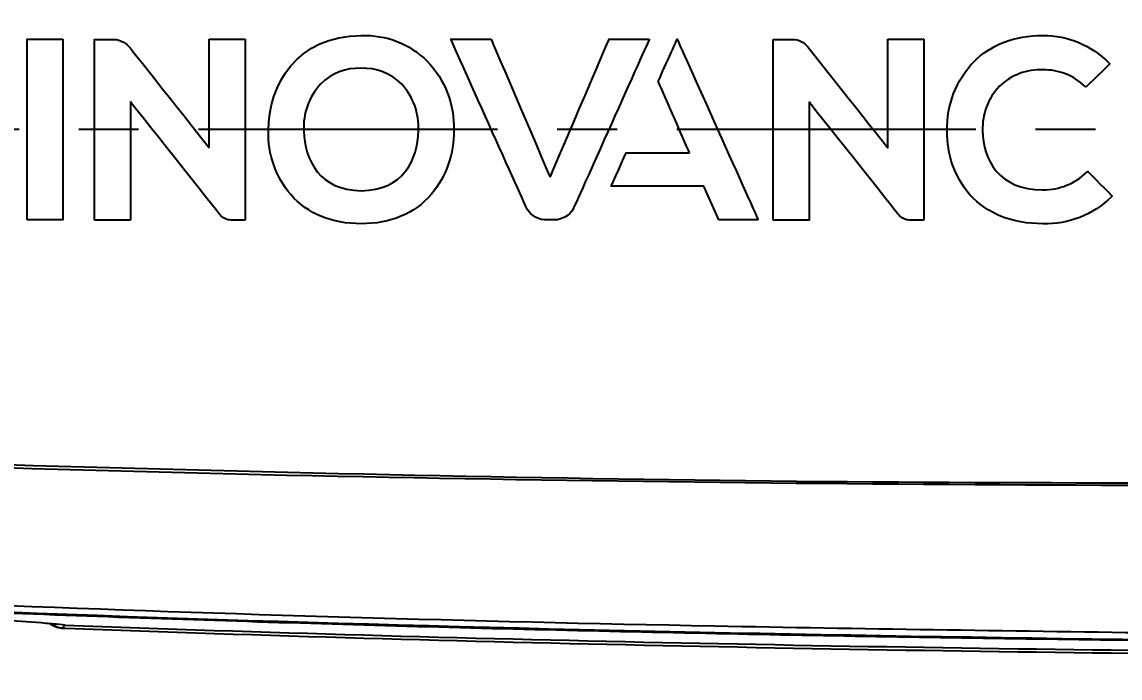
# Model space of a CAD drawing. Header units: millimetres. Extents: x 4086 to 8300, y 123 to 1549.
# Drawn here: x 6895.39 to 6922.93, y 826.48 to 842.94 of the extents above; entities that cross this region are included whole.
import ezdxf

# ---------------------------------------------------------------- set-up
doc = ezdxf.new("R2010")
doc.units = ezdxf.units.MM
doc.linetypes.add('CENTER', pattern=[0.6, 0.375, -0.075, 0.075, -0.075])
for name, color, linetype in [('中心线', 7, 'Continuous'), ('外形图', 7, 'Continuous'), ('尺寸标注', 7, 'Continuous')]:
    doc.layers.add(name, color=color, linetype=linetype)
doc.styles.add('思源黑', font='SourceHanSansCN-Normal.ttf')
doc.dimstyles.new('尺寸标注_1_4比例', dxfattribs={"dimtxt": 7, "dimasz": 6, "dimexe": 2, "dimexo": 1.5, "dimgap": 1, "dimtad": 1, "dimdec": 1, "dimlfac": 4, "dimdsep": 46, "dimtxsty": '思源黑', "dimcen": 0.09, "dimadec": 0, "dimazin": 0, "dimtp": 0.01, "dimtm": 0.01, "dimtfac": 1, "dimtdec": 1, "dimtofl": 0, "dimtmove": 0, "dimatfit": 3, "dimfxl": 1, "dimtolj": 1, "dimarcsym": 0})

# ---------------------------------------------------------------- blocks, each defined once
blk = doc.blocks.new('*D971')
at = {"layer": 'Defpoints', "color": 0}
for p in [(6855.764, 831.362), (6992.764, 628.928), (6855.764, 589.936)]:
    blk.add_point(p, dxfattribs=at)
at = {"layer": '尺寸标注', "color": 0, "lineweight": -2}
for p, q in [((6855.764, 829.862), (6855.764, 587.936)), ((6992.764, 627.428), (6992.764, 587.936)), ((6986.764, 589.936), (6861.764, 589.936))]:
    blk.add_line(p, q, dxfattribs=at)
at = {"layer": '尺寸标注', "color": 0}
for points in [[(6861.764, 590.936), (6861.764, 588.936), (6855.764, 589.936)], [(6986.764, 588.936), (6986.764, 590.936), (6992.764, 589.936)]]:
    blk.add_solid(points, dxfattribs=at)
at = {"layer": '尺寸标注', "color": 0, "insert": (6924.264, 594.551), "char_height": 7, "attachment_point": 5, "style": '思源黑'}
blk.add_mtext('\\A1;548', dxfattribs=at)

msp = doc.modelspace()

# ---------------------------------------------------------------- linework, layer by layer
at = {"layer": '中心线', "linetype": 'CENTER', "ltscale": 20}
msp.add_line((7003.311, 840.2368), (6847.114, 840.2368), dxfattribs=at)
at = {"layer": '外形图'}
for p, q in [((6896.0966, 827.8431), (6896.1481, 827.8064)), ((6896.1481, 827.8064), (6896.2627, 827.7533)), ((6896.2627, 827.7533), (6896.367, 827.7346)), ((6896.367, 827.7346), (6896.4678, 827.7308))]:
    msp.add_line(p, q, dxfattribs=at)
msp.add_arc((6893.5473, 798.4748), 29.4787, 84.87729, 85.25289, dxfattribs=at)
for points, knots in [([(6926.4993, 853.0787), (6923.6433, 853.049), (6917.9316, 852.9758), (6909.3647, 852.8113), (6900.7996, 852.5765), (6893.6639, 852.3156), (6887.958, 852.0496), (6883.6784, 851.8418), (6880.1169, 851.6071), (6877.2634, 851.4537), (6874.4211, 851.3034), (6870.8349, 850.7117), (6867.2162, 848.1919), (6864.79, 844.5574), (6863.9368, 840.2561), (6864.7767, 835.9575), (6867.1823, 832.2965), (6870.2082, 830.2357), (6872.9434, 829.3663), (6875.0827, 829.1284), (6877.2233, 829.0512), (6879.3619, 828.9034), (6881.499, 828.7635), (6884.3506, 828.6066), (6887.9161, 828.4238), (6893.6224, 828.1611), (6900.7579, 827.898), (6909.3231, 827.6634), (6917.8899, 827.4986), (6923.6017, 827.4252), (6926.4577, 827.3954)], [0, 0, 0, 0, 0.0625338, 0.1250675, 0.1876012, 0.2501348, 0.2814019, 0.3126679, 0.3439382, 0.3595646, 0.3751969, 0.4064019, 0.4376042, 0.4687717, 0.4999496, 0.5311281, 0.5623056, 0.5934882, 0.6091533, 0.6247704, 0.6404361, 0.6560705, 0.6716955, 0.6873296, 0.7185989, 0.7498649, 0.8123988, 0.8749325, 0.9374662, 1, 1, 1, 1]), ([(6903.8951, 842.5983), (6903.8951, 842.5983), (6904.5205, 842.6183), (6905.1037, 842.3914), (6905.5511, 841.9541)], [0.125, 0.125, 0.125, 0.125, 0.12500001, 0.25, 0.25, 0.25, 0.25]), ([(6919.2622, 841.9401), (6919.2622, 841.9401), (6919.6904, 842.3706), (6920.2886, 842.5983), (6920.9918, 842.5983)], [0.166666667, 0.166666667, 0.166666667, 0.166666667, 0.166666677, 0.222222222, 0.222222222, 0.222222222, 0.222222222]), ([(6920.9918, 842.5983), (6920.9918, 842.5983), (6921.625, 842.6), (6922.2094, 842.3567), (6922.6546, 841.9064)], [0.222222222, 0.222222222, 0.222222222, 0.222222222, 0.222222232, 0.277777778, 0.277777778, 0.277777778, 0.277777778]), ([(6895.5124, 842.5025), (6895.5124, 842.5025), (6895.5124, 842.5025), (6896.4064, 842.5025), (6896.4064, 842.5025)], [0.2, 0.2, 0.2, 0.2, 0.20000001, 0.4, 0.4, 0.4, 0.4]), ([(6896.4064, 842.5025), (6896.4064, 842.5025), (6896.4064, 842.5025), (6896.4064, 837.9712), (6896.4064, 837.9712)], [0.4, 0.4, 0.4, 0.4, 0.40000001, 0.6, 0.6, 0.6, 0.6]), ([(6897.2063, 842.4993), (6897.2063, 842.4993), (6897.2063, 842.4993), (6897.6954, 842.4993), (6897.6954, 842.4993)], [0.076923077, 0.076923077, 0.076923077, 0.076923077, 0.076923087, 0.153846154, 0.153846154, 0.153846154, 0.153846154]), ([(6897.6954, 842.4993), (6897.6954, 842.4993), (6897.8565, 842.4994), (6898.035, 842.3716), (6898.0838, 842.3076)], [0.153846154, 0.153846154, 0.153846154, 0.153846154, 0.153846164, 0.230769231, 0.230769231, 0.230769231, 0.230769231]), ([(6898.0838, 842.3076), (6898.0838, 842.3076), (6898.0838, 842.3076), (6900.0829, 839.7783), (6900.0829, 839.7783)], [0.230769231, 0.230769231, 0.230769231, 0.230769231, 0.230769241, 0.307692308, 0.307692308, 0.307692308, 0.307692308]), ([(6900.0829, 839.7783), (6900.0829, 839.7783), (6900.0829, 839.7783), (6900.0829, 842.5058), (6900.0829, 842.5058)], [0.307692308, 0.307692308, 0.307692308, 0.307692308, 0.307692318, 0.384615385, 0.384615385, 0.384615385, 0.384615385]), ([(6900.0829, 842.5058), (6900.0829, 842.5058), (6900.0829, 842.5058), (6900.9833, 842.5058), (6900.9833, 842.5058)], [0.384615385, 0.384615385, 0.384615385, 0.384615385, 0.384615395, 0.461538462, 0.461538462, 0.461538462, 0.461538462]), ([(6900.9833, 842.5058), (6900.9833, 842.5058), (6900.9833, 842.5058), (6900.9833, 837.9679), (6900.9833, 837.9679)], [0.461538462, 0.461538462, 0.461538462, 0.461538462, 0.461538472, 0.538461538, 0.538461538, 0.538461538, 0.538461538]), ([(6908.045, 838.2616), (6908.045, 838.2616), (6908.045, 838.2616), (6906.1429, 842.5025), (6906.1429, 842.5025)], [0.1, 0.1, 0.1, 0.1, 0.10000001, 0.2, 0.2, 0.2, 0.2]), ([(6906.1429, 842.5025), (6906.1429, 842.5025), (6906.1429, 842.5025), (6907.1504, 842.5025), (6907.1504, 842.5025)], [0.2, 0.2, 0.2, 0.2, 0.20000001, 0.3, 0.3, 0.3, 0.3]), ([(6907.1504, 842.5025), (6907.1504, 842.5025), (6907.1504, 842.5025), (6908.6311, 839.0402), (6908.6311, 839.0402)], [0.3, 0.3, 0.3, 0.3, 0.30000001, 0.4, 0.4, 0.4, 0.4]), ([(6908.6311, 839.0402), (6908.6311, 839.0402), (6908.6311, 839.0402), (6910.1121, 842.5025), (6910.1121, 842.5025)], [0.4, 0.4, 0.4, 0.4, 0.40000001, 0.5, 0.5, 0.5, 0.5]), ([(6911.1198, 842.5025), (6911.1198, 842.5025), (6911.1198, 842.5025), (6909.217, 838.2607), (6909.217, 838.2607)], [0.6, 0.6, 0.6, 0.6, 0.60000001, 0.7, 0.7, 0.7, 0.7]), ([(6910.1121, 842.5025), (6910.1121, 842.5025), (6910.1121, 842.5025), (6911.1198, 842.5025), (6911.1198, 842.5025)], [0.5, 0.5, 0.5, 0.5, 0.50000001, 0.6, 0.6, 0.6, 0.6]), ([(6911.3459, 841.4495), (6911.3459, 841.4495), (6911.3459, 841.4495), (6911.8184, 842.5025), (6911.8184, 842.5025)], [0.55555556, 0.55555556, 0.55555556, 0.55555556, 0.55555557, 0.66666667, 0.66666667, 0.66666667, 0.66666667]), ([(6911.8184, 842.5025), (6911.8184, 842.5025), (6911.8184, 842.5025), (6913.8509, 837.9712), (6913.8509, 837.9712)], [0.66666667, 0.66666667, 0.66666667, 0.66666667, 0.66666668, 0.77777778, 0.77777778, 0.77777778, 0.77777778]), ([(6914.2261, 842.4993), (6914.2261, 842.4993), (6914.2261, 842.4993), (6914.7153, 842.4993), (6914.7153, 842.4993)], [0.076923077, 0.076923077, 0.076923077, 0.076923077, 0.076923087, 0.153846154, 0.153846154, 0.153846154, 0.153846154]), ([(6914.7153, 842.4993), (6914.7153, 842.4993), (6914.8675, 842.4994), (6915.0112, 842.4285), (6915.1036, 842.3076)], [0.153846154, 0.153846154, 0.153846154, 0.153846154, 0.153846164, 0.230769231, 0.230769231, 0.230769231, 0.230769231]), ([(6915.1036, 842.3076), (6915.1036, 842.3076), (6915.1036, 842.3076), (6917.1026, 839.7783), (6917.1026, 839.7783)], [0.230769231, 0.230769231, 0.230769231, 0.230769231, 0.230769241, 0.307692308, 0.307692308, 0.307692308, 0.307692308]), ([(6917.1026, 839.7783), (6917.1026, 839.7783), (6917.1026, 839.7783), (6917.1026, 842.5058), (6917.1026, 842.5058)], [0.307692308, 0.307692308, 0.307692308, 0.307692308, 0.307692318, 0.384615385, 0.384615385, 0.384615385, 0.384615385]), ([(6917.1026, 842.5058), (6917.1026, 842.5058), (6917.1026, 842.5058), (6918.0031, 842.5058), (6918.0031, 842.5058)], [0.384615385, 0.384615385, 0.384615385, 0.384615385, 0.384615395, 0.461538462, 0.461538462, 0.461538462, 0.461538462]), ([(6918.0031, 842.5058), (6918.0031, 842.5058), (6918.0031, 842.5058), (6918.0031, 837.9679), (6918.0031, 837.9679)], [0.461538462, 0.461538462, 0.461538462, 0.461538462, 0.461538472, 0.538461538, 0.538461538, 0.538461538, 0.538461538]), ([(6903.8951, 841.7746), (6903.8951, 841.7746), (6903.5098, 841.7903), (6903.1505, 841.6504), (6902.8773, 841.3783)], [0.42857143, 0.42857143, 0.42857143, 0.42857143, 0.42857144, 0.57142857, 0.57142857, 0.57142857, 0.57142857]), ([(6904.9029, 841.3865), (6904.9029, 841.3865), (6904.6314, 841.6537), (6904.2759, 841.7905), (6903.8951, 841.7746)], [0.28571429, 0.28571429, 0.28571429, 0.28571429, 0.2857143, 0.42857143, 0.42857143, 0.42857143, 0.42857143]), ([(6905.5511, 841.9541), (6905.5511, 841.9541), (6906.0007, 841.4803), (6906.2349, 840.8705), (6906.2184, 840.2175)], [0.25, 0.25, 0.25, 0.25, 0.25000001, 0.375, 0.375, 0.375, 0.375]), ([(6918.5918, 840.2112), (6918.5918, 840.2112), (6918.5784, 840.8618), (6918.8136, 841.4686), (6919.2622, 841.9401)], [0.111111111, 0.111111111, 0.111111111, 0.111111111, 0.111111121, 0.166666667, 0.166666667, 0.166666667, 0.166666667]), ([(6920.9918, 841.7363), (6920.9918, 841.7363), (6920.5827, 841.7525), (6920.1998, 841.6075), (6919.9039, 841.3244)], [0.5, 0.5, 0.5, 0.5, 0.50000001, 0.555555556, 0.555555556, 0.555555556, 0.555555556]), ([(6922.0521, 841.3224), (6922.0521, 841.3224), (6921.763, 841.5979), (6921.391, 841.743), (6920.9918, 841.7363)], [0.444444444, 0.444444444, 0.444444444, 0.444444444, 0.444444454, 0.5, 0.5, 0.5, 0.5]), ([(6922.675, 841.8859), (6922.675, 841.8859), (6922.675, 841.8859), (6922.0718, 841.3034), (6922.0718, 841.3034)], [0.333333333, 0.333333333, 0.333333333, 0.333333333, 0.333333343, 0.388888889, 0.388888889, 0.388888889, 0.388888889]), ([(6922.6546, 841.9064), (6922.6546, 841.9064), (6922.6546, 841.9064), (6922.675, 841.8859), (6922.675, 841.8859)], [0.277777778, 0.277777778, 0.277777778, 0.277777778, 0.277777788, 0.333333333, 0.333333333, 0.333333333, 0.333333333]), ([(6912.1275, 839.658), (6912.1275, 839.658), (6912.1275, 839.658), (6911.3459, 841.4495), (6911.3459, 841.4495)], [0.44444444, 0.44444444, 0.44444444, 0.44444444, 0.44444445, 0.55555556, 0.55555556, 0.55555556, 0.55555556]), ([(6902.8773, 841.3783), (6902.8773, 841.3783), (6902.5802, 841.0532), (6902.4313, 840.639), (6902.4533, 840.1993)], [0.57142857, 0.57142857, 0.57142857, 0.57142857, 0.57142858, 0.71428571, 0.71428571, 0.71428571, 0.71428571]), ([(6905.3308, 840.2054), (6905.3308, 840.2054), (6905.3506, 840.646), (6905.2003, 841.0607), (6904.9029, 841.3865)], [0.14285714, 0.14285714, 0.14285714, 0.14285714, 0.14285715, 0.28571429, 0.28571429, 0.28571429, 0.28571429]), ([(6919.9039, 841.3244), (6919.9039, 841.3244), (6919.6173, 841.0201), (6919.4684, 840.6295), (6919.4796, 840.2116)], [0.555555556, 0.555555556, 0.555555556, 0.555555556, 0.555555566, 0.611111111, 0.611111111, 0.611111111, 0.611111111]), ([(6922.0718, 841.3034), (6922.0718, 841.3034), (6922.0718, 841.3034), (6922.0521, 841.3224), (6922.0521, 841.3224)], [0.388888889, 0.388888889, 0.388888889, 0.388888889, 0.388888899, 0.444444444, 0.444444444, 0.444444444, 0.444444444]), ([(6900.3502, 838.1052), (6900.3502, 838.1052), (6900.3502, 838.1052), (6898.1067, 840.9309), (6898.1067, 840.9309)], [0.692307692, 0.692307692, 0.692307692, 0.692307692, 0.692307702, 0.769230769, 0.769230769, 0.769230769, 0.769230769]), ([(6898.1067, 840.9309), (6898.1067, 840.9309), (6898.1067, 840.9309), (6898.1067, 837.9679), (6898.1067, 837.9679)], [0.769230769, 0.769230769, 0.769230769, 0.769230769, 0.769230779, 0.846153846, 0.846153846, 0.846153846, 0.846153846]), ([(6917.37, 838.1052), (6917.37, 838.1052), (6917.37, 838.1052), (6915.1266, 840.9309), (6915.1266, 840.9309)], [0.692307692, 0.692307692, 0.692307692, 0.692307692, 0.692307702, 0.769230769, 0.769230769, 0.769230769, 0.769230769]), ([(6915.1266, 840.9309), (6915.1266, 840.9309), (6915.1266, 840.9309), (6915.1266, 837.9679), (6915.1266, 837.9679)], [0.769230769, 0.769230769, 0.769230769, 0.769230769, 0.769230779, 0.846153846, 0.846153846, 0.846153846, 0.846153846]), ([(6902.1337, 838.5977), (6902.1337, 838.5977), (6901.7504, 839.0538), (6901.5526, 839.6156), (6901.5657, 840.2113)], [0.75, 0.75, 0.75, 0.75, 0.75000001, 1, 1, 1, 1]), ([(6902.4533, 840.1993), (6902.4533, 840.1993), (6902.4722, 839.4772), (6902.8608, 838.7054), (6903.8951, 838.7054)], [0.71428571, 0.71428571, 0.71428571, 0.71428571, 0.71428572, 1, 1, 1, 1]), ([(6906.2184, 840.2175), (6906.2184, 840.2175), (6906.2241, 839.6246), (6906.0262, 839.0656), (6905.6488, 838.6083)], [0.375, 0.375, 0.375, 0.375, 0.37500001, 0.5, 0.5, 0.5, 0.5]), ([(6919.1641, 838.6023), (6919.1641, 838.6023), (6918.78, 839.0563), (6918.5808, 839.6165), (6918.5918, 840.2112)], [0.055555556, 0.055555556, 0.055555556, 0.055555556, 0.055555566, 0.111111111, 0.111111111, 0.111111111, 0.111111111]), ([(6919.4796, 840.2116), (6919.4796, 840.2116), (6919.4858, 839.4928), (6919.8864, 838.7246), (6920.9918, 838.7246)], [0.611111111, 0.611111111, 0.611111111, 0.611111111, 0.611111121, 0.666666667, 0.666666667, 0.666666667, 0.666666667]), ([(6910.1642, 838.8151), (6910.1642, 838.8151), (6910.1642, 838.8151), (6910.5423, 839.658), (6910.5423, 839.658)], [0.22222222, 0.22222222, 0.22222222, 0.22222222, 0.22222223, 0.33333333, 0.33333333, 0.33333333, 0.33333333]), ([(6910.5423, 839.658), (6910.5423, 839.658), (6910.5423, 839.658), (6912.1275, 839.658), (6912.1275, 839.658)], [0.33333333, 0.33333333, 0.33333333, 0.33333333, 0.33333334, 0.44444444, 0.44444444, 0.44444444, 0.44444444]), ([(6920.9918, 838.7246), (6920.9918, 838.7246), (6921.4086, 838.7267), (6921.7952, 838.8825), (6922.0967, 839.1703)], [0.666666667, 0.666666667, 0.666666667, 0.666666667, 0.666666677, 0.722222222, 0.722222222, 0.722222222, 0.722222222]), ([(6922.0967, 839.1703), (6922.0967, 839.1703), (6922.0967, 839.1703), (6922.1169, 839.1904), (6922.1169, 839.1904)], [0.722222222, 0.722222222, 0.722222222, 0.722222222, 0.722222232, 0.777777778, 0.777777778, 0.777777778, 0.777777778]), ([(6922.1169, 839.1904), (6922.1169, 839.1904), (6922.1169, 839.1904), (6922.7321, 838.5682), (6922.7321, 838.5682)], [0.777777778, 0.777777778, 0.777777778, 0.777777778, 0.777777788, 0.833333333, 0.833333333, 0.833333333, 0.833333333]), ([(6912.4911, 838.8151), (6912.4911, 838.8151), (6912.4911, 838.8151), (6910.1642, 838.8151), (6910.1642, 838.8151)], [0.11111111, 0.11111111, 0.11111111, 0.11111111, 0.11111112, 0.22222222, 0.22222222, 0.22222222, 0.22222222]), ([(6905.6488, 838.6083), (6905.6488, 838.6083), (6905.2339, 838.1287), (6904.6275, 837.8754), (6903.8951, 837.8754), (6903.8951, 837.8754), (6903.1591, 837.8754), (6902.5499, 838.1249), (6902.1337, 838.5977)], [0.5, 0.5, 0.5, 0.5, 0.50000001, 0.625, 0.625, 0.625, 0.62500001, 0.75, 0.75, 0.75, 0.75]), ([(6922.7119, 838.5484), (6922.7119, 838.5484), (6922.2457, 838.0966), (6921.6409, 837.86), (6920.9918, 837.8754)], [0.88888889, 0.88888889, 0.88888889, 0.88888889, 0.8888889, 1, 1, 1, 1]), ([(6922.7321, 838.5682), (6922.7321, 838.5682), (6922.7321, 838.5682), (6922.7119, 838.5484), (6922.7119, 838.5484)], [0.833333333, 0.833333333, 0.833333333, 0.833333333, 0.833333343, 0.888888889, 0.888888889, 0.888888889, 0.888888889]), ([(6909.217, 838.2607), (6909.217, 838.2607), (6909.1308, 838.0686), (6908.8762, 837.9726), (6908.7704, 837.9726)], [0.7, 0.7, 0.7, 0.7, 0.70000001, 0.8, 0.8, 0.8, 0.8]), ([(6896.4064, 837.9712), (6896.4064, 837.9712), (6896.4064, 837.9712), (6895.5124, 837.9712), (6895.5124, 837.9712)], [0.6, 0.6, 0.6, 0.6, 0.60000001, 1, 1, 1, 1]), ([(6898.1067, 837.9679), (6898.1067, 837.9679), (6898.1067, 837.9679), (6897.2063, 837.9679), (6897.2063, 837.9679)], [0.84615385, 0.84615385, 0.84615385, 0.84615385, 0.84615386, 1, 1, 1, 1]), ([(6900.6297, 837.9679), (6900.6297, 837.9679), (6900.5203, 837.9679), (6900.417, 838.0186), (6900.3502, 838.1052)], [0.615384615, 0.615384615, 0.615384615, 0.615384615, 0.615384625, 0.692307692, 0.692307692, 0.692307692, 0.692307692]), ([(6900.9833, 837.9679), (6900.9833, 837.9679), (6900.9833, 837.9679), (6900.6297, 837.9679), (6900.6297, 837.9679)], [0.538461538, 0.538461538, 0.538461538, 0.538461538, 0.538461548, 0.615384615, 0.615384615, 0.615384615, 0.615384615]), ([(6908.7704, 837.9726), (6908.7704, 837.9726), (6908.7704, 837.9726), (6908.4921, 837.9726), (6908.4921, 837.9726)], [0.8, 0.8, 0.8, 0.8, 0.80000001, 1, 1, 1, 1]), ([(6913.8509, 837.9712), (6913.8509, 837.9712), (6913.8509, 837.9712), (6912.8682, 837.9712), (6912.8682, 837.9712)], [0.77777778, 0.77777778, 0.77777778, 0.77777778, 0.77777779, 1, 1, 1, 1]), ([(6915.1266, 837.9679), (6915.1266, 837.9679), (6915.1266, 837.9679), (6914.2261, 837.9679), (6914.2261, 837.9679)], [0.84615385, 0.84615385, 0.84615385, 0.84615385, 0.84615386, 1, 1, 1, 1]), ([(6917.6496, 837.9679), (6917.6496, 837.9679), (6917.5402, 837.9679), (6917.437, 838.0186), (6917.37, 838.1052)], [0.615384615, 0.615384615, 0.615384615, 0.615384615, 0.615384625, 0.692307692, 0.692307692, 0.692307692, 0.692307692]), ([(6918.0031, 837.9679), (6918.0031, 837.9679), (6918.0031, 837.9679), (6917.6496, 837.9679), (6917.6496, 837.9679)], [0.538461538, 0.538461538, 0.538461538, 0.538461538, 0.538461548, 0.615384615, 0.615384615, 0.615384615, 0.615384615]), ([(6923.7515, 831.3089), (6916.9349, 831.3298), (6903.3013, 831.4584), (6889.6739, 831.9023), (6882.8634, 832.1924)], [0, 0, 0, 0, 0.4999996, 1, 1, 1, 1]), ([(6923.7515, 831.3729), (6916.9417, 831.3604), (6903.322, 831.5413), (6889.7086, 831.9789), (6882.9053, 832.2735)], [0, 0, 0, 0, 0.5000003, 1, 1, 1, 1]), ([(6894.4917, 828.3215), (6900.5768, 828.0805), (6910.3301, 827.8001), (6920.0857, 827.6702), (6923.7519, 827.615)], [0, 0, 0, 0, 0.624188, 1, 1, 1, 1]), ([(6895.9869, 827.8525), (6895.6579, 827.8799), (6893.9054, 828.0055), (6892.1506, 828.0968), (6890.7253, 828.1609)], [0, 0, 0, 0, 0.1879089, 1, 1, 1, 1])]:
    msp.add_open_spline(points, degree=3, knots=knots, dxfattribs=at)
for points in [[(6901.5657, 840.2113), (6901.5657, 841.3609), (6902.2946, 842.5983), (6903.8951, 842.5983)], [(6895.5124, 837.9712), (6895.5124, 837.9712), (6895.5124, 842.5025), (6895.5124, 842.5025)], [(6897.2063, 837.9679), (6897.2063, 837.9679), (6897.2063, 842.4993), (6897.2063, 842.4993)], [(6914.2261, 837.9679), (6914.2261, 837.9679), (6914.2261, 842.4993), (6914.2261, 842.4993)], [(6903.8951, 838.7054), (6904.9343, 838.7054), (6905.3181, 839.4804), (6905.3308, 840.2054)], [(6912.8682, 837.9712), (6912.8682, 837.9712), (6912.4911, 838.8151), (6912.4911, 838.8151)], [(6920.9918, 837.8754), (6920.2196, 837.8754), (6919.5876, 838.1266), (6919.1641, 838.6023)], [(6908.4921, 837.9726), (6908.2799, 837.9725), (6908.0879, 838.1653), (6908.045, 838.2616)], [(6875.3792, 829.1796), (6891.4685, 828.0679), (6907.605, 827.6586), (6923.7313, 827.4442)], [(6896.367, 827.7346), (6896.2947, 827.7373), (6896.2183, 827.778), (6896.1752, 827.8362)], [(6896.4705, 827.8071), (6896.3736, 827.818), (6896.2765, 827.8271), (6896.1794, 827.8358)], [(6896.4578, 827.8076), (6896.4448, 827.771), (6896.4058, 827.7331), (6896.367, 827.7346)], [(6896.4578, 827.8076), (6906.4524, 827.4349), (6916.4541, 827.2468), (6926.4551, 827.1423)], [(6896.4678, 827.7308), (6906.4586, 827.3584), (6916.4565, 827.1704), (6926.4537, 827.066)]]:
    msp.add_open_spline(points, degree=3, dxfattribs=at)

# ---------------------------------------------------------------- dimensions: what is measured, and where the dimension line sits
at = {"layer": '尺寸标注'}
dim = msp.add_linear_dim(base=(6855.764, 589.9361), p1=(6992.764, 628.9285), p2=(6855.764, 831.3618), dimstyle='尺寸标注_1_4比例', dxfattribs=at)
dim.commit()
dim.dimension.update_dxf_attribs({"geometry": '*D971', "text_midpoint": (6924.264, 589.9361), "dimtype": 160})

doc.saveas('drawing.dxf')
